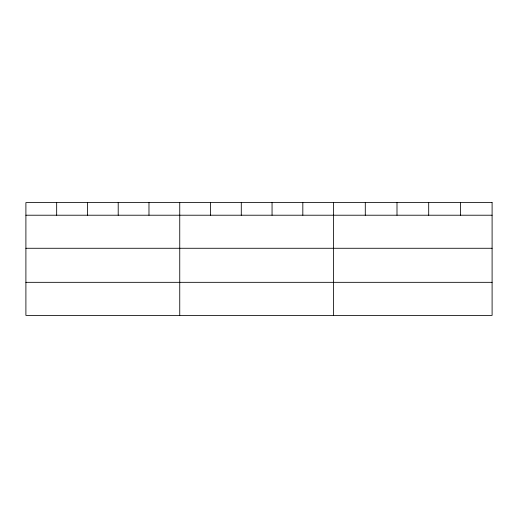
<?xml version="1.0" encoding="UTF-8"?>
<svg xmlns="http://www.w3.org/2000/svg" width="518" height="518" viewBox="0 0 518 518"><rect width="100%" height="100%" fill="white"/><g stroke="black" fill="none" stroke-linecap="round" stroke-linejoin="round"><path stroke-width="0.78" d="M25.9 215.216L492.1 215.216M25.9 248.271L492.1 248.271M25.9 282.329L492.1 282.329M460.398 202.609L460.398 215.216M428.697 202.609L428.697 215.216M396.995 202.609L396.995 215.216M365.294 202.609L365.294 215.216M333.592 202.609L333.592 315.391M302.823 202.609L302.823 215.216M272.054 202.609L272.054 215.216M241.284 202.609L241.284 215.216M210.515 202.609L210.515 215.216M179.746 202.609L179.746 315.391M148.977 202.609L148.977 215.216M118.208 202.609L118.208 215.216M87.438 202.609L87.438 215.216M56.669 202.609L56.669 215.216M492.1 202.609L25.9 202.609L25.9 315.391L492.1 315.391L492.1 202.609"/></g></svg>
